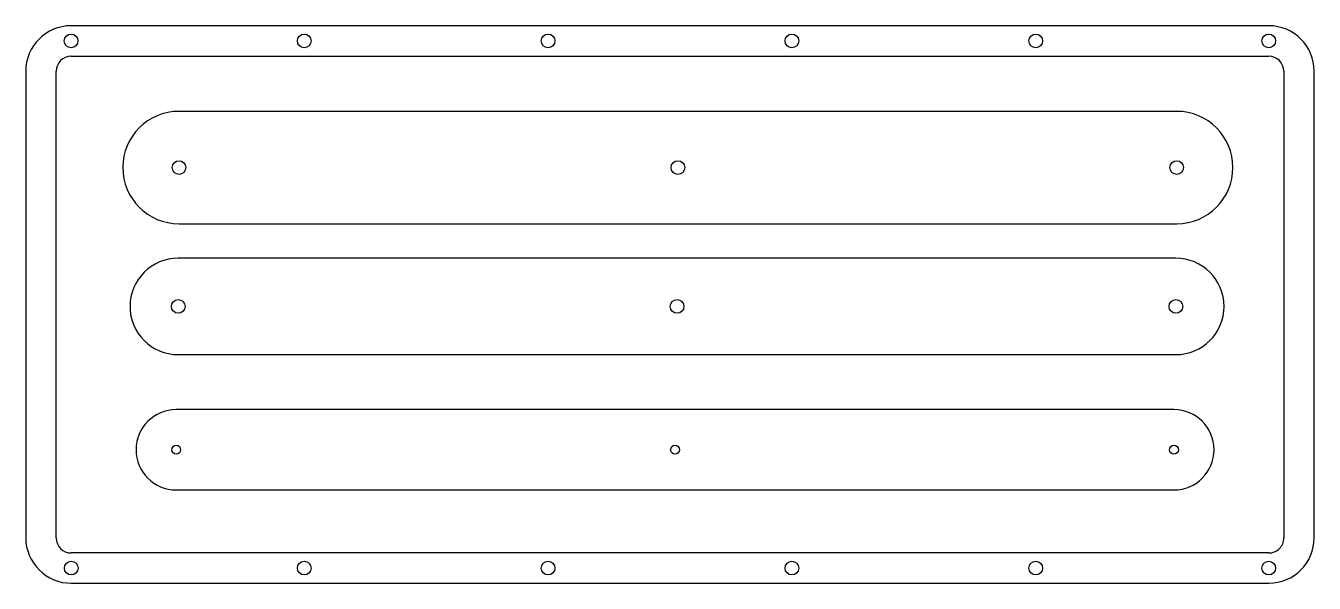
# Model space of a CAD drawing. Header units: millimetres. Extents: x 5 to 326, y 6 to 145.
import ezdxf

# ---------------------------------------------------------------- set-up
doc = ezdxf.new("R2010")
doc.units = ezdxf.units.MM

msp = doc.modelspace()

# ---------------------------------------------------------------- linework, layer by layer
at = {"color": 0}
for p, q in [((314.48, 144.8), (16.2, 144.8)), ((16.2, 137.22), (314.48, 137.22)), ((4.9, 133.49), (4.9, 17.3)), ((12.47, 17.25), (12.47, 133.49)), ((318.22, 133.49), (318.22, 17.25)), ((325.79, 17.3), (325.79, 133.49)), ((291.54, 123.49), (43.06, 123.49)), ((43.06, 95.49), (291.54, 95.49)), ((291.34, 86.92), (42.86, 86.92)), ((42.86, 62.92), (291.34, 62.92)), ((290.85, 49.23), (42.37, 49.23)), ((42.37, 29.23), (290.85, 29.23)), ((314.49, 13.52), (16.2, 13.52)), ((16.21, 5.99), (314.48, 5.99))]:
    msp.add_line(p, q, dxfattribs=at)
for centre, radius in [((16.2, 141.03), 1.7), ((74.25, 141.03), 1.7), ((134.98, 141.03), 1.7), ((195.71, 141.03), 1.7), ((256.44, 141.03), 1.7), ((314.48, 141.03), 1.7), ((43.06, 109.49), 1.7), ((167.3, 109.49), 1.7), ((291.54, 109.49), 1.7), ((42.86, 74.92), 1.7), ((167.1, 74.92), 1.7), ((291.34, 74.92), 1.7), ((42.37, 39.23), 1.1), ((166.61, 39.23), 1.1), ((290.85, 39.23), 1.1), ((16.21, 9.75), 1.7), ((74.25, 9.75), 1.7), ((134.98, 9.75), 1.7), ((195.71, 9.75), 1.7), ((256.44, 9.75), 1.7), ((314.48, 9.75), 1.7)]:
    msp.add_circle(centre, radius, dxfattribs=at)
for centre, radius, start, end in [((16.2, 133.49), 11.31, 90, 180), ((314.48, 133.49), 11.31, 0, 90), ((16.2, 133.49), 3.73, 90, 180), ((314.48, 133.49), 3.73, 0, 90), ((43.06, 109.49), 14, 90, 270), ((291.54, 109.49), 14, 270, 90), ((42.86, 74.92), 12, 90, 270), ((291.34, 74.92), 12, 270, 90), ((42.37, 39.23), 10, 90, 270), ((290.85, 39.23), 10, 270, 90), ((16.2, 17.3), 11.31, 179.9838, 270.0129), ((16.2, 17.25), 3.73, 180, 270), ((314.48, 17.3), 11.31, 270, 0), ((314.49, 17.25), 3.73, 270, 0.0028)]:
    msp.add_arc(centre, radius, start, end, dxfattribs=at)

doc.saveas('drawing.dxf')
